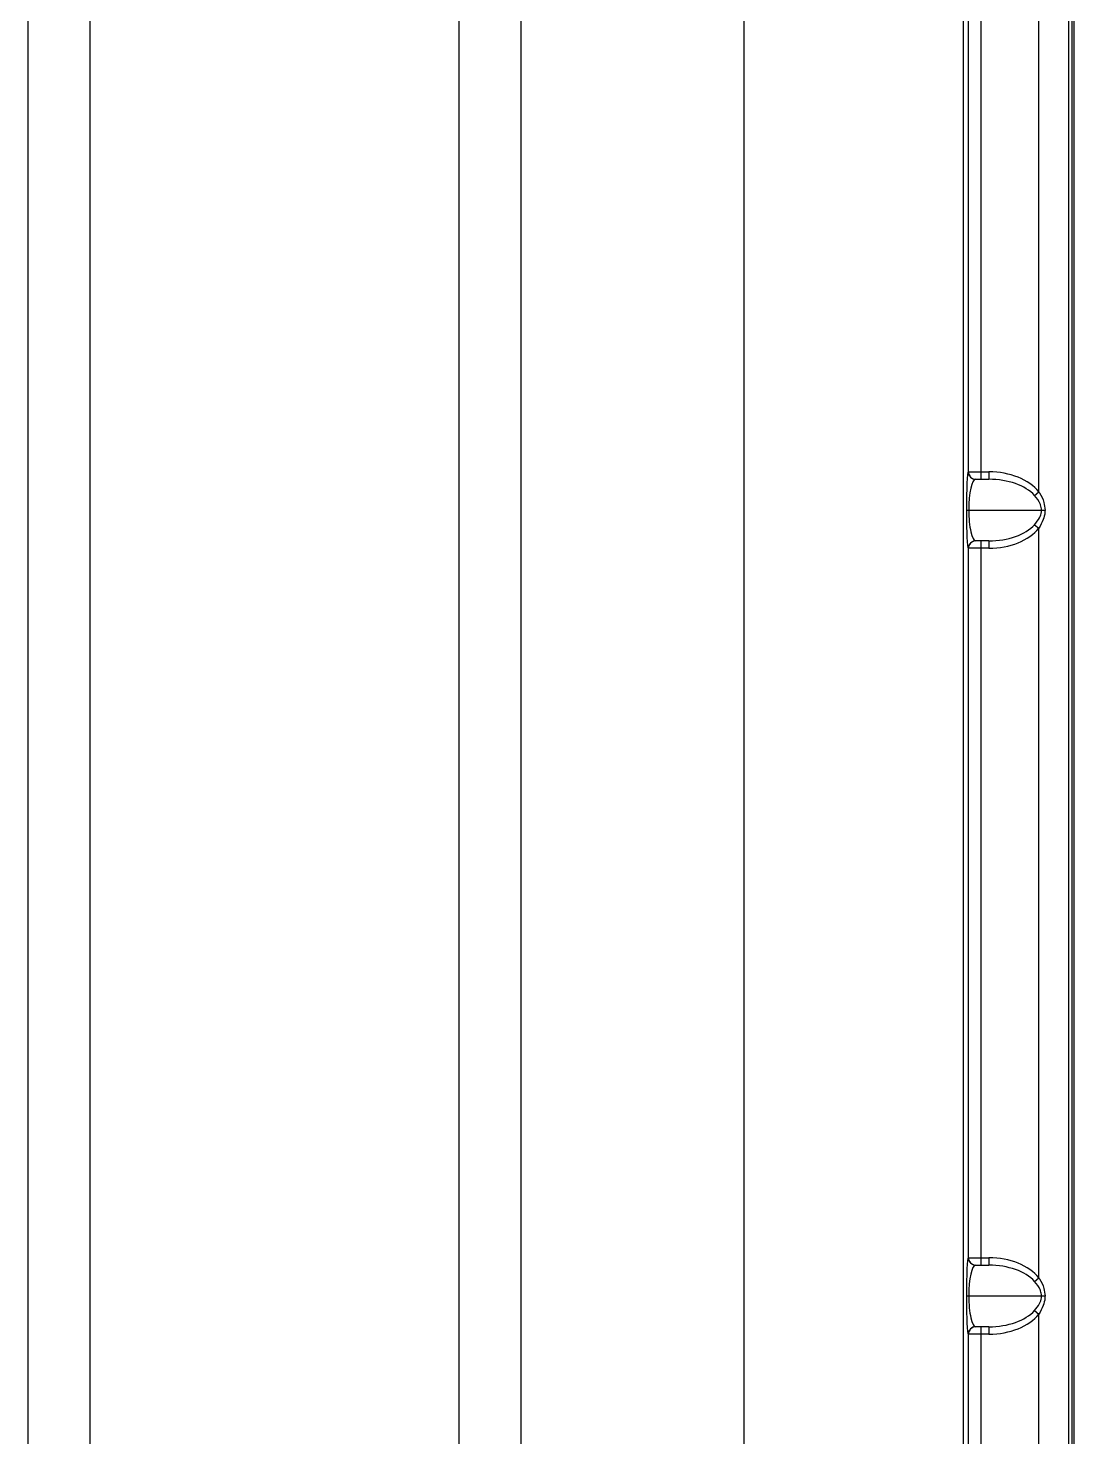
# Model space of a CAD drawing. Header units: millimetres. Extents: x 12 to 854, y 4 to 555.
# Drawn here: x 246.29 to 282.23, y 405.9 to 454.31 of the extents above; entities that cross this region are included whole.
import ezdxf

# ---------------------------------------------------------------- set-up
doc = ezdxf.new("R2010")
doc.units = ezdxf.units.MM

msp = doc.modelspace()

# ---------------------------------------------------------------- linework, layer by layer
at = {"color": 7, "linetype": 'Continuous', "lineweight": 25}
for p, q in [((246.287, 389.743), (246.287, 485.752)), ((263.22, 485.752), (263.22, 389.743)), ((270.893, 389.743), (270.893, 485.752)), ((278.424, 485.752), (278.424, 389.743)), ((282.041, 480.874), (282.041, 394.62)), ((282.154, 480.826), (282.154, 394.668)), ((282.228, 480.83), (282.228, 394.491)), ((248.403, 473.095), (248.403, 402.399)), ((261.103, 402.399), (261.103, 473.095)), ((281.026, 438.37), (281.026, 464.132)), ((278.607, 439.059), (278.607, 463.443)), ((279.03, 463.443), (279.03, 439.059)), ((278.598, 439.059), (278.607, 439.059)), ((278.607, 439.059), (279.03, 439.059)), ((278.852, 438.805), (279.31, 438.805)), ((279.03, 439.059), (279.03, 438.805)), ((279.03, 439.059), (279.31, 439.059)), ((279.31, 439.059), (279.31, 438.805)), ((280.875, 438.25), (281.026, 438.37)), ((278.534, 437.747), (278.617, 437.747)), ((278.617, 437.747), (281.119, 437.747)), ((281.119, 437.747), (281.237, 437.747)), ((280.875, 437.244), (281.026, 437.124)), ((279.31, 436.689), (278.852, 436.689)), ((279.03, 436.689), (279.03, 436.435)), ((279.31, 436.689), (279.31, 436.435)), ((281.026, 411.362), (281.026, 437.124)), ((278.607, 436.435), (278.598, 436.435)), ((278.607, 412.051), (278.607, 436.435)), ((279.03, 436.435), (278.607, 436.435)), ((279.03, 436.435), (279.03, 412.051)), ((279.31, 436.435), (279.03, 436.435)), ((278.598, 412.051), (278.607, 412.051)), ((278.607, 412.051), (279.03, 412.051)), ((279.03, 412.051), (279.03, 411.797)), ((279.03, 412.051), (279.31, 412.051)), ((279.31, 412.051), (279.31, 411.797)), ((278.852, 411.797), (279.31, 411.797)), ((280.875, 411.241), (281.026, 411.362)), ((278.534, 410.738), (278.617, 410.738)), ((278.617, 410.738), (281.119, 410.738)), ((281.119, 410.738), (281.237, 410.738)), ((280.875, 410.236), (281.026, 410.115)), ((281.026, 394.62), (281.026, 410.115)), ((279.31, 409.68), (278.852, 409.68)), ((279.03, 409.68), (279.03, 409.426)), ((279.31, 409.68), (279.31, 409.426)), ((278.607, 409.426), (278.598, 409.426)), ((278.607, 391.04), (278.607, 409.426)), ((279.03, 409.426), (278.607, 409.426)), ((279.03, 409.426), (279.03, 391.046)), ((279.31, 409.426), (279.03, 409.426))]:
    msp.add_line(p, q, dxfattribs=at)
for centre, start, end in [((278.852, 439.059), 179.9825, 269.9825), ((278.861, 439.059), 179.9825, 269.9825), ((278.852, 436.435), 90.0175, 180.0175), ((278.861, 436.435), 90.0175, 180.0175), ((278.852, 412.051), 179.9825, 269.9825), ((278.861, 412.051), 179.9825, 269.9825), ((278.852, 409.426), 90.0175, 180.0175), ((278.861, 409.426), 90.0175, 180.0175)]:
    msp.add_arc(centre, 0.254, start, end, dxfattribs=at)
for centre, major_axis, ratio, start_param, end_param in [((278.598, 437.747), (0, 1.312), 0.048776, 0, 1.570796), ((278.852, 437.747), (0, 1.058), 0.222053, 0, 1.570796), ((279.31, 437.747), (-1.949, 0), 0.67321, 3.636459, 4.712389), ((279.31, 437.747), (1.778, 0), 0.595114, 0.494866, 1.570796), ((278.598, 437.747), (0, 1.312), 0.048776, 1.570796, 3.141593), ((278.852, 437.747), (0, 1.058), 0.222053, 1.570796, 3.141593), ((279.31, 437.747), (1.778, 0), 0.595114, 4.712389, 5.788319), ((279.31, 437.747), (1.949, 0), 0.67321, 4.712389, 5.788319), ((278.598, 410.738), (0, 1.312), 0.048776, 0, 1.570796), ((279.31, 410.738), (-1.949, 0), 0.67321, 3.636459, 4.712389), ((278.852, 410.738), (0, 1.058), 0.222053, 0, 1.570796), ((279.31, 410.738), (1.778, 0), 0.595114, 0.494866, 1.570796), ((278.598, 410.738), (0, 1.312), 0.048776, 1.570796, 3.141593), ((278.852, 410.738), (0, 1.058), 0.222053, 1.570796, 3.141593), ((279.31, 410.738), (1.778, 0), 0.595114, 4.712389, 5.788319), ((279.31, 410.738), (1.949, 0), 0.67321, 4.712389, 5.788319)]:
    msp.add_ellipse(centre, major_axis=major_axis, ratio=ratio, start_param=start_param, end_param=end_param, dxfattribs=at)
for points, knots in [([(281.119, 437.747), (281.112, 437.808), (281.105, 437.88), (281.034, 438.056), (280.951, 438.157), (280.875, 438.25)], [0, 0, 0, 0, 0.319654, 0.375109, 1, 1, 1, 1]), ([(281.026, 438.37), (281.032, 438.361), (281.104, 438.247), (281.208, 438.045), (281.229, 437.834), (281.237, 437.747)], [0, 0, 0, 0, 0.051934, 0.60706, 1, 1, 1, 1]), ([(280.875, 437.244), (280.938, 437.32), (281.046, 437.451), (281.114, 437.634), (281.118, 437.726), (281.119, 437.747)], [0, 0, 0, 0, 0.516698, 0.889631, 1, 1, 1, 1]), ([(281.237, 437.747), (281.236, 437.721), (281.233, 437.609), (281.179, 437.39), (281.081, 437.22), (281.026, 437.124)], [0, 0, 0, 0, 0.117327, 0.502598, 1, 1, 1, 1]), ([(281.119, 410.738), (281.112, 410.799), (281.105, 410.871), (281.034, 411.047), (280.951, 411.148), (280.875, 411.241)], [0, 0, 0, 0, 0.3196538, 0.3751087, 1, 1, 1, 1]), ([(281.026, 411.362), (281.032, 411.352), (281.104, 411.238), (281.208, 411.036), (281.229, 410.826), (281.237, 410.738)], [0, 0, 0, 0, 0.051934, 0.60706, 1, 1, 1, 1]), ([(280.875, 410.236), (280.938, 410.311), (281.046, 410.442), (281.114, 410.625), (281.118, 410.717), (281.119, 410.738)], [0, 0, 0, 0, 0.516698, 0.889631, 1, 1, 1, 1]), ([(281.237, 410.738), (281.236, 410.712), (281.233, 410.601), (281.179, 410.381), (281.081, 410.211), (281.026, 410.115)], [0, 0, 0, 0, 0.117327, 0.502598, 1, 1, 1, 1])]:
    msp.add_open_spline(points, degree=3, knots=knots, dxfattribs=at)

doc.saveas('drawing.dxf')
